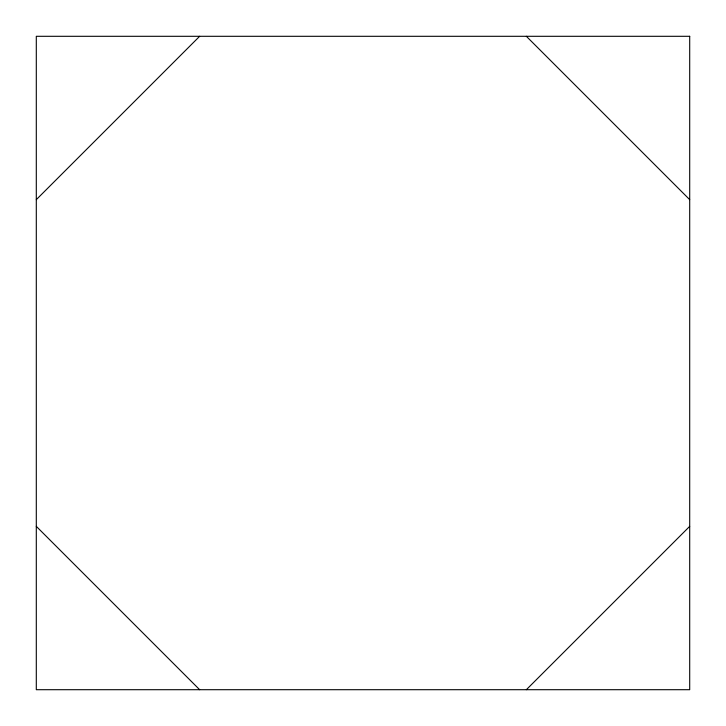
<?xml version="1.0" encoding="UTF-8"?>
<svg xmlns="http://www.w3.org/2000/svg" width="726" height="726" viewBox="0 0 726 726"><rect width="100%" height="100%" fill="white"/><g stroke="black" fill="none" stroke-linecap="round" stroke-linejoin="round"><path stroke-width="1.09" d="M36.3 199.65L199.65 36.3M526.35 689.7L689.7 526.35M526.35 36.3L689.7 199.65M36.3 526.35L199.65 689.7M689.7 36.3L36.3 36.3L36.3 689.7L689.7 689.7L689.7 36.3"/></g></svg>
